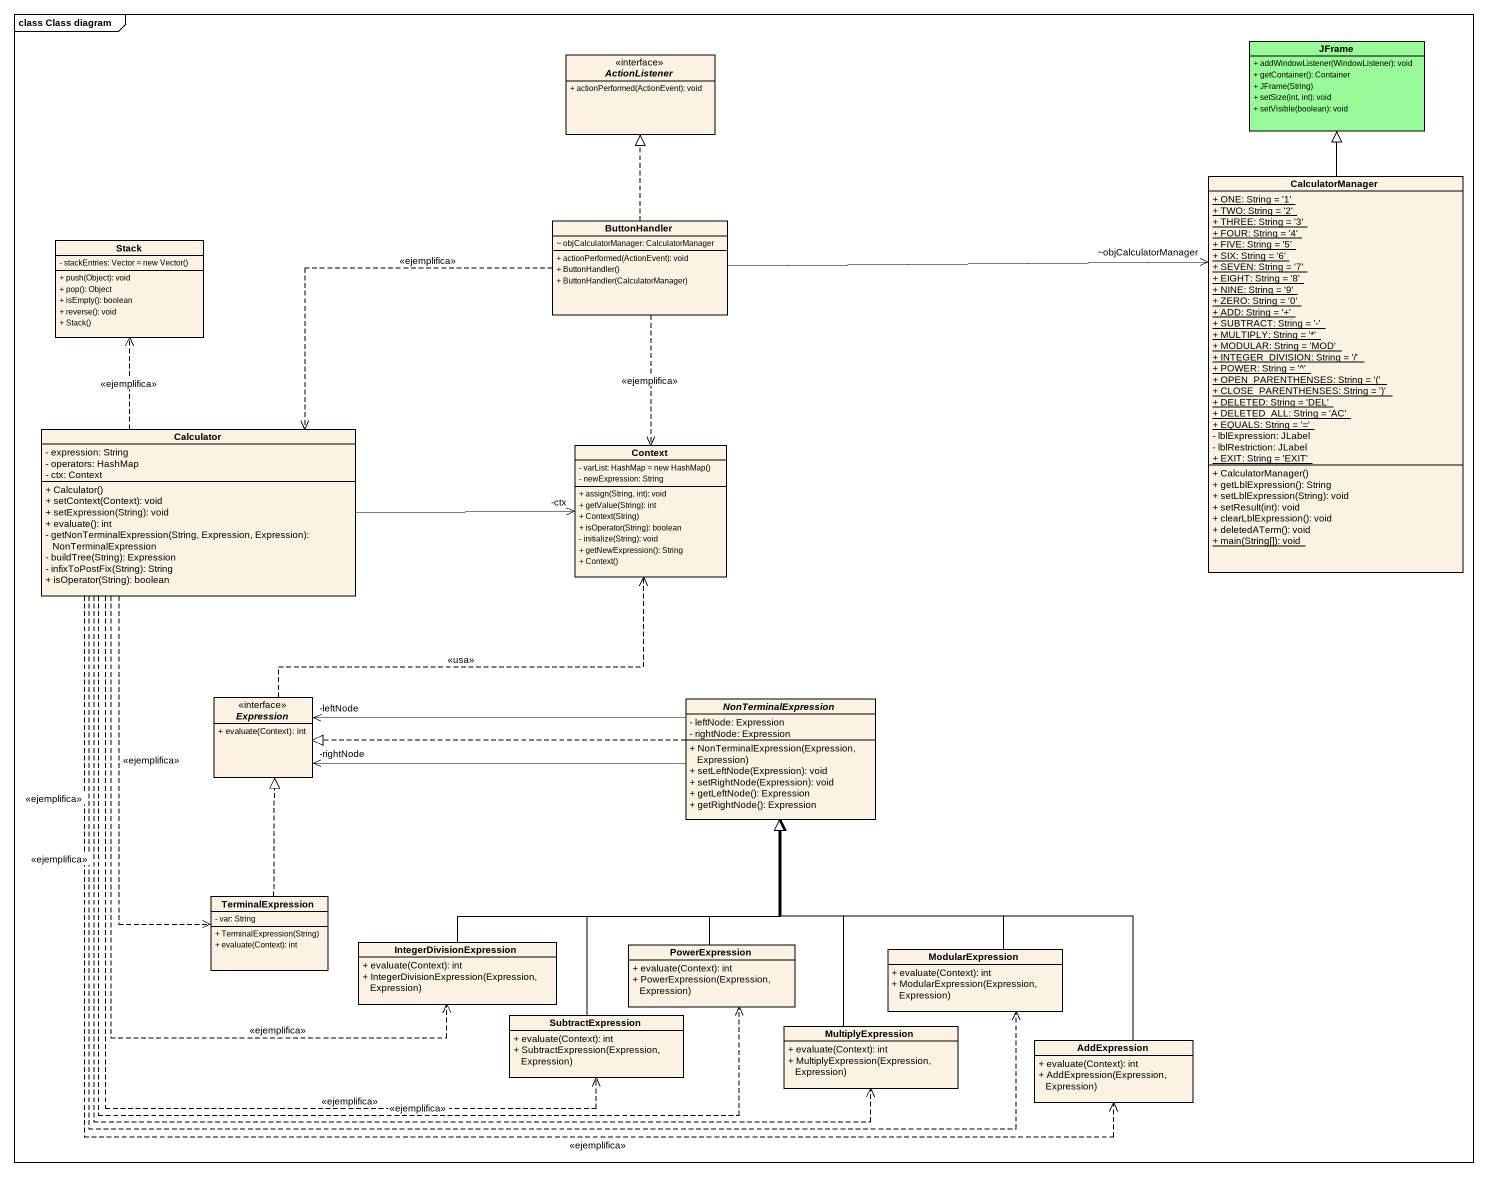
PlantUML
@startuml
mainframe class Class diagram
hide circle
hide empty members
skinparam classAttributeIconSize 0
interface ActionListener {
  + actionPerformed(ActionEvent): void
}
class JFrame #98FB98 {
  + addWindowListener(WindowListener): void
  + getContainer(): Container
  + JFrame(String)
  + setSize(int, int): void
  + setVisible(boolean): void
}
class CalculatorManager {
  {static} + ONE: String = '1'
  {static} + TWO: String = '2'
  {static} + THREE: String = '3'
  {static} + FOUR: String = '4'
  {static} + FIVE: String = '5'
  {static} + SIX: String = '6'
  {static} + SEVEN: String = '7'
  {static} + EIGHT: String = '8'
  {static} + NINE: String = '9'
  {static} + ZERO: String = '0'
  {static} + ADD: String = '+'
  {static} + SUBTRACT: String = '-'
  {static} + MULTIPLY: String = '*'
  {static} + MODULAR: String = 'MOD'
  {static} + INTEGER_DIVISION: String = '/'
  {static} + POWER: String = '^'
  {static} {field} + OPEN_PARENTHENSES: String = '('
  {static} + CLOSE_PARENTHENSES: String = ')'
  {static} + DELETED: String = 'DEL'
  {static} + DELETED_ALL: String = 'AC'
  {static} + EQUALS: String = '='
  - lblExpression: JLabel
  - lblRestriction: JLabel
  {static} + EXIT: String = 'EXIT'
  + CalculatorManager()
  + getLblExpression(): String
  + setLblExpression(String): void
  + setResult(int): void
  + clearLblExpression(): void
  + deletedATerm(): void
  {static} + main(String[]): void
}
class ButtonHandler {
  ~ objCalculatorManager: CalculatorManager
  + actionPerformed(ActionEvent): void
  + ButtonHandler()
  + ButtonHandler(CalculatorManager)
}
class "Stack" as Stack_ {
  {field} - stackEntries: Vector = new Vector()
  + push(Object): void
  + pop(): Object
  + isEmpty(): boolean
  + reverse(): void
  + Stack()
}
class Calculator {
  - expression: String
  - operators: HashMap
  - ctx: Context
  + Calculator()
  + setContext(Context): void
  + setExpression(String): void
  + evaluate(): int
  - getNonTerminalExpression(String, Expression, Expression): NonTerminalExpression
  - buildTree(String): Expression
  - infixToPostFix(String): String
  + isOperator(String): boolean
}
class Context {
  {field} - varList: HashMap = new HashMap()
  - newExpression: String
  + assign(String, int): void
  + getValue(String): int
  + Context(String)
  + isOperator(String): boolean
  - initialize(String): void
  + getNewExpression(): String
  + Context()
}
interface Expression <<interface>> {
  + evaluate(Context): int
}
abstract class NonTerminalExpression {
  - leftNode: Expression
  - rightNode: Expression
  + NonTerminalExpression(Expression, Expression)
  + setLeftNode(Expression): void
  + setRightNode(Expression): void
  + getLeftNode(): Expression
  + getRightNode(): Expression
}
class TerminalExpression {
  - var: String
  + TerminalExpression(String)
  + evaluate(Context): int
}
class IntegerDivisionExpression {
  + evaluate(Context): int
  + IntegerDivisionExpression(Expression, Expression)
}
class PowerExpression {
  + evaluate(Context): int
  + PowerExpression(Expression, Expression)
}
class ModularExpression {
  + evaluate(Context): int
  + ModularExpression(Expression, Expression)
}
class SubtractExpression {
  + evaluate(Context): int
  + SubtractExpression(Expression, Expression)
}
class MultiplyExpression {
  + evaluate(Context): int
  + MultiplyExpression(Expression, Expression)
}
class AddExpression {
  + evaluate(Context): int
  + AddExpression(Expression, Expression)
}
CalculatorManager -up-|> JFrame
ButtonHandler .up.|> ActionListener
ButtonHandler -right-> "~objCalculatorManager" CalculatorManager
ButtonHandler .left.> Calculator : <<ejemplifica>>
ButtonHandler ..> Context : <<ejemplifica>>
Calculator .up.> Stack_ : <<ejemplifica>>
Calculator -right-> "-ctx" Context
Calculator ..> TerminalExpression : <<ejemplifica>>
Calculator ..> IntegerDivisionExpression : <<ejemplifica>>
Calculator ..> PowerExpression : <<ejemplifica>>
Calculator ..> ModularExpression : <<ejemplifica>>
Calculator ..> SubtractExpression : <<ejemplifica>>
Calculator ..> MultiplyExpression : <<ejemplifica>>
Calculator ..> AddExpression : <<ejemplifica>>
Expression .right.> Context : <<usa>>
NonTerminalExpression -left-> "-leftNode" Expression
NonTerminalExpression -left-> "-rightNode" Expression
NonTerminalExpression .left.|> Expression
TerminalExpression .up.|> Expression
IntegerDivisionExpression -up-|> NonTerminalExpression
PowerExpression -up-|> NonTerminalExpression
ModularExpression -up-|> NonTerminalExpression
SubtractExpression -up-|> NonTerminalExpression
MultiplyExpression -up-|> NonTerminalExpression
AddExpression -up-|> NonTerminalExpression
@enduml
